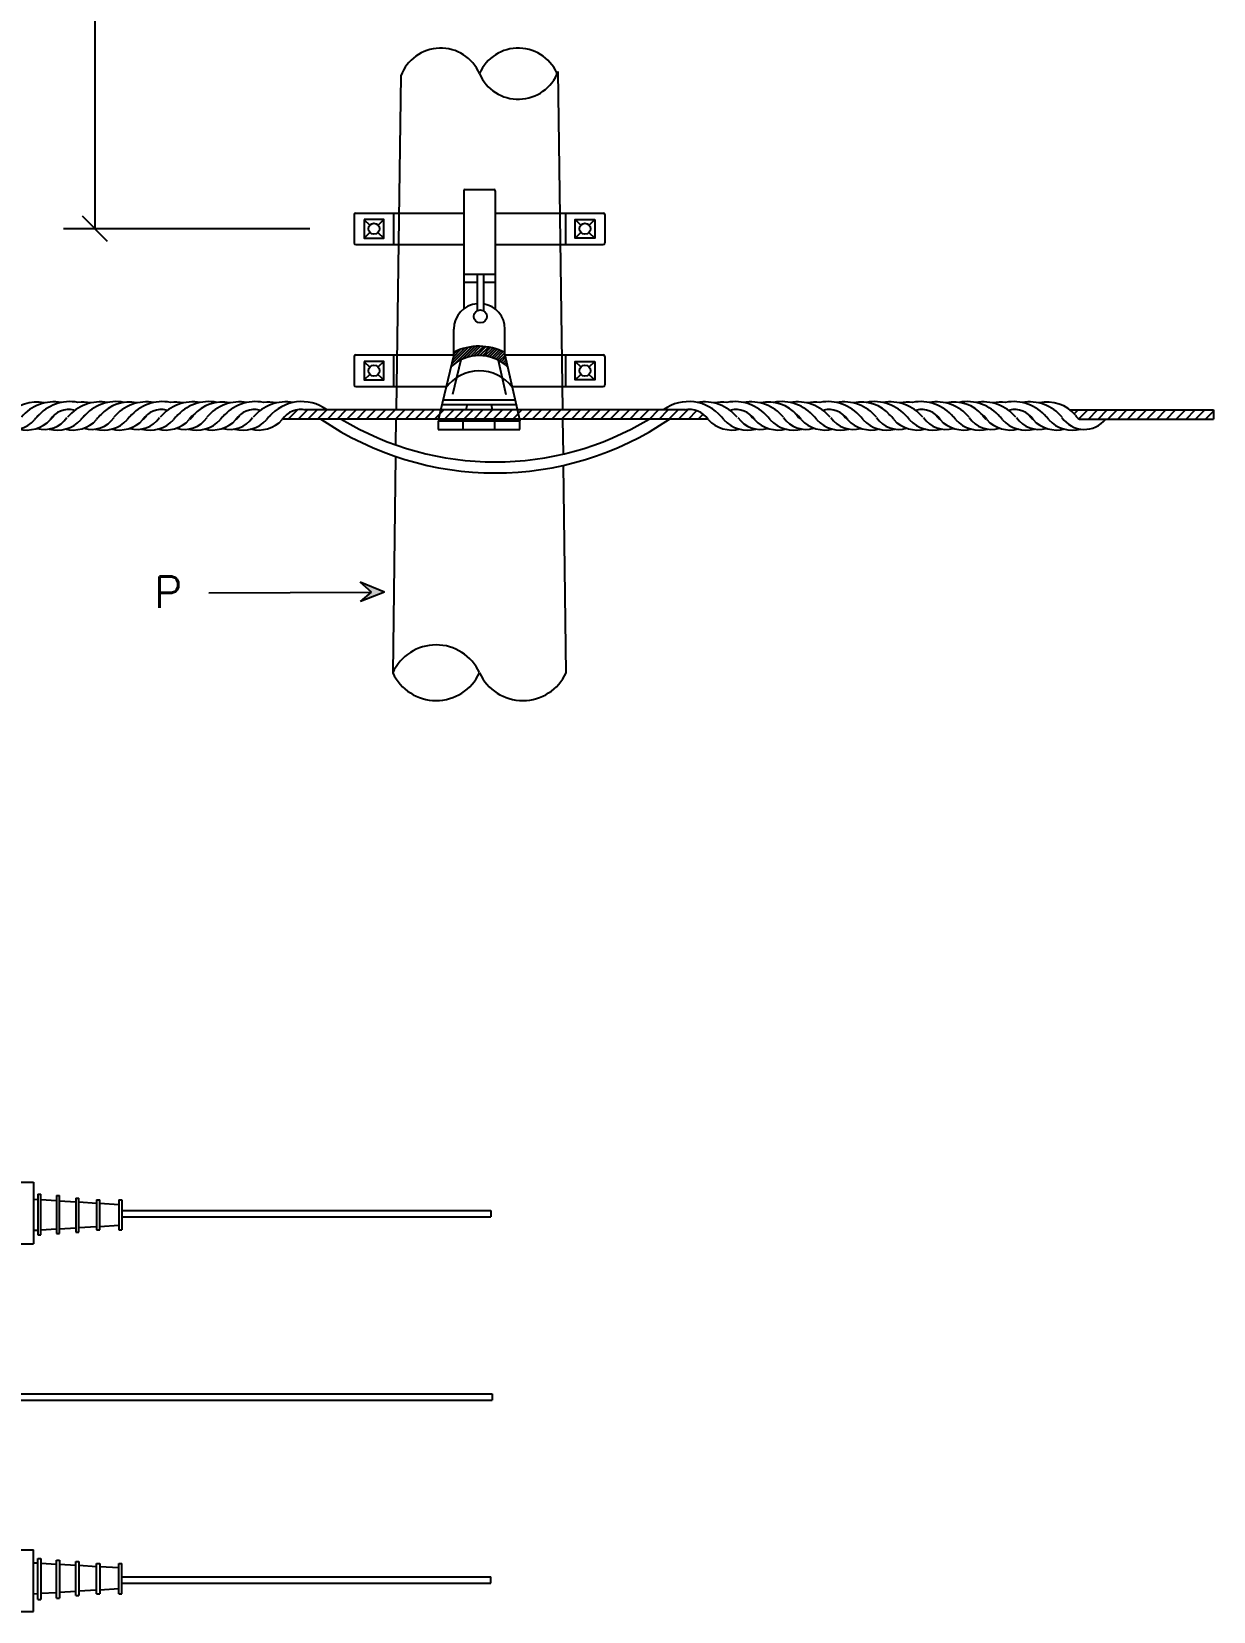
# Model space of a CAD drawing. Extents: x 9.58 to 15.68, y -1.51 to 4.23.
# Drawn here: x 12.417 to 14.291, y -1.085 to 1.421 of the extents above; entities that cross this region are included whole.
import ezdxf
from ezdxf.enums import TextEntityAlignment as Align

# ---------------------------------------------------------------- set-up
doc = ezdxf.new("R2010")
doc.units = 0
doc.header["$MEASUREMENT"] = 0
doc.layers.get('0').update_dxf_attribs({"linetype": 'CONTINUOUS'})
doc.layers.get('DEFPOINTS').update_dxf_attribs({"linetype": 'CONTINUOUS'})
doc.layers.add('DETALHES', color=4, linetype='CONTINUOUS')
doc.styles.add('ROMANC', font='romanc')
doc.styles.add('ROMANS', font='ROMANS.SHX')
doc.dimstyles.new('ARQUIT', dxfattribs={"dimtxt": 0.05, "dimasz": 0, "dimexe": 0.05, "dimexo": 0.07, "dimgap": 0.05, "dimtad": 1, "dimdec": 4, "dimzin": 5, "dimtxsty": 'ROMANC', "dimblk": 'DOT', "dimtsz": 0.02, "dimcen": 0.04, "dimclrd": 1, "dimclre": 1, "dimclrt": 2, "dimazin": 3, "dimtfac": 1, "dimtdec": 4, "dimtix": 1, "dimtmove": 0, "dimatfit": 3, "dimtolj": 1, "dimtzin": 5})

# ---------------------------------------------------------------- blocks, each defined once
blk = doc.blocks.new('*X3')
at = {"color": 0}
for p, q in [((12.553, -2.791), (12.613, -2.731)), ((12.615, -2.791), (12.674, -2.732)), ((12.677, -2.791), (12.736, -2.732)), ((12.739, -2.791), (12.798, -2.732)), ((12.801, -2.791), (12.859, -2.732)), ((12.863, -2.791), (12.921, -2.732)), ((12.925, -2.791), (12.983, -2.732)), ((12.987, -2.791), (13.045, -2.732)), ((13.048, -2.791), (13.107, -2.732)), ((13.11, -2.791), (13.169, -2.732)), ((13.172, -2.791), (13.231, -2.732)), ((13.234, -2.791), (13.292, -2.732)), ((13.296, -2.791), (13.354, -2.732)), ((13.358, -2.791), (13.416, -2.732)), ((13.42, -2.791), (13.478, -2.732)), ((13.481, -2.791), (13.54, -2.732)), ((13.543, -2.791), (13.602, -2.732)), ((13.605, -2.791), (13.664, -2.732)), ((13.667, -2.791), (13.726, -2.732)), ((13.729, -2.791), (13.787, -2.732)), ((13.791, -2.791), (13.849, -2.732)), ((13.853, -2.791), (13.911, -2.732)), ((13.915, -2.791), (13.973, -2.732)), ((13.976, -2.791), (14.035, -2.732)), ((14.038, -2.791), (14.097, -2.732)), ((14.1, -2.791), (14.159, -2.732)), ((14.162, -2.791), (14.221, -2.732)), ((14.224, -2.791), (14.282, -2.732)), ((14.286, -2.791), (14.344, -2.732)), ((14.348, -2.791), (14.406, -2.732)), ((14.41, -2.791), (14.468, -2.732)), ((14.471, -2.791), (14.53, -2.732)), ((14.533, -2.791), (14.592, -2.732)), ((14.595, -2.791), (14.654, -2.732)), ((14.657, -2.791), (14.716, -2.732)), ((14.719, -2.791), (14.777, -2.732)), ((14.781, -2.791), (14.839, -2.732)), ((14.843, -2.791), (14.901, -2.732)), ((14.905, -2.791), (14.963, -2.732)), ((14.966, -2.791), (15.025, -2.732)), ((15.028, -2.791), (15.089, -2.73)), ((15.09, -2.791), (15.144, -2.737)), ((15.152, -2.791), (15.184, -2.759))]:
    blk.add_line(p, q, dxfattribs=at)
blk = doc.blocks.new('*X4')
at = {"color": 0}
for p, q in [((17.537, -2.757), (17.562, -2.732)), ((17.567, -2.789), (17.624, -2.732)), ((17.627, -2.791), (17.685, -2.732)), ((17.689, -2.791), (17.747, -2.732)), ((17.751, -2.791), (17.809, -2.732)), ((17.813, -2.791), (17.871, -2.732)), ((17.874, -2.791), (17.933, -2.732)), ((17.936, -2.791), (17.995, -2.732)), ((17.998, -2.791), (18.057, -2.732)), ((18.06, -2.791), (18.118, -2.732)), ((18.122, -2.791), (18.18, -2.732)), ((18.184, -2.791), (18.242, -2.732)), ((18.246, -2.791), (18.304, -2.732)), ((18.307, -2.791), (18.366, -2.732)), ((18.369, -2.791), (18.42, -2.741))]:
    blk.add_line(p, q, dxfattribs=at)
blk = doc.blocks.new('*X5')
at = {"color": 0}
for p, q in [((13.588, -2.339), (13.696, -2.231)), ((13.594, -2.316), (13.673, -2.236)), ((13.6, -2.293), (13.648, -2.244)), ((13.603, -2.272), (13.619, -2.256)), ((13.615, -2.33), (13.717, -2.228)), ((13.656, -2.307), (13.737, -2.226)), ((13.684, -2.296), (13.756, -2.225)), ((13.708, -2.29), (13.773, -2.225)), ((13.73, -2.286), (13.79, -2.226)), ((13.749, -2.284), (13.806, -2.227)), ((13.767, -2.284), (13.822, -2.23)), ((13.784, -2.285), (13.836, -2.233)), ((13.8, -2.286), (13.851, -2.236)), ((13.815, -2.289), (13.865, -2.24)), ((13.83, -2.292), (13.878, -2.244)), ((13.844, -2.296), (13.891, -2.249)), ((13.857, -2.301), (13.903, -2.254)), ((13.869, -2.306), (13.916, -2.259)), ((13.881, -2.311), (13.927, -2.266)), ((13.893, -2.318), (13.928, -2.283)), ((13.904, -2.324), (13.931, -2.297)), ((13.915, -2.331), (13.934, -2.312)), ((13.925, -2.339), (13.937, -2.326)), ((13.935, -2.347), (13.941, -2.34))]:
    blk.add_line(p, q, dxfattribs=at)
blk = doc.blocks.new('*D12')
at = {"color": 1, "linetype": 'BYBLOCK'}
for p, q in [((12.5379, 1.9924), (12.4979, 2.0324)), ((12.92, 2.0124), (12.4679, 2.0124)), ((12.5179, 2.0124), (12.5179, 1.1081)), ((12.5379, 1.0881), (12.4979, 1.1281)), ((12.8587, 1.1081), (12.4679, 1.1081))]:
    blk.add_line(p, q, dxfattribs=at)
at = {"layer": 'DEFPOINTS', "color": 0, "linetype": 'BYBLOCK'}
for p in [(12.99, 2.0124), (12.5179, 1.1081), (12.9287, 1.1081)]:
    blk.add_point(p, dxfattribs=at)
at = {"color": 2, "linetype": 'BYBLOCK', "style": 'ROMANS'}
blk.add_text('1400', height=0.05, rotation=90, dxfattribs=at).set_placement((12.4679, 1.5602), align=Align.CENTER)
blk = doc.blocks.new('_DOT')
at = {"color": 0, "linetype": 'BYBLOCK'}
blk.add_line((-0.5, 0), (-1, 0), dxfattribs=at)
at = {"color": 0, "linetype": 'BYBLOCK', "const_width": 0.5}
blk.add_lwpolyline([(-0.25, 0, 1), (0.25, 0, 1)], format="xyb", close=True, dxfattribs=at)

msp = doc.modelspace()

# ---------------------------------------------------------------- linework, layer by layer
at = {"layer": 'DETALHES', "color": 2}
for p, q in [((13.25968, 0.82088), (13.25201, 1.35732)), ((13.00291, 1.35048), (12.99534, 0.82088)), ((12.94443, 1.12256), (12.95378, 1.1139)), ((12.97592, 1.12256), (12.96666, 1.11395)), ((13.27909, 1.12256), (13.28835, 1.11395)), ((13.30119, 1.11395), (13.31045, 1.12256)), ((12.95391, 1.10208), (12.94456, 1.09339)), ((12.96656, 1.10206), (12.97592, 1.09339)), ((13.27909, 1.09339), (13.28844, 1.10208)), ((13.30111, 1.10208), (13.31045, 1.09339)), ((12.94443, 0.89748), (12.95378, 0.88882)), ((12.95391, 0.877), (12.94456, 0.86831)), ((12.96656, 0.87698), (12.97592, 0.86831)), ((12.97592, 0.89748), (12.96666, 0.88887)), ((13.27909, 0.89748), (13.28835, 0.88887)), ((13.27909, 0.86831), (13.28844, 0.877)), ((13.30111, 0.877), (13.31045, 0.86831)), ((13.30119, 0.88887), (13.31045, 0.89748)), ((12.99514, 0.80625), (12.99462, 0.76549)), ((13.26058, 0.75087), (13.25988, 0.80625)), ((12.99438, 0.74704), (12.99001, 0.40403)), ((13.26501, 0.40403), (13.26081, 0.73296)), ((12.69853, 0.53091), (12.95616, 0.53181)), ((12.97714, 0.53188), (12.93824, 0.54748)), ((12.95616, 0.53181), (12.93824, 0.54748)), ((12.97714, 0.53188), (12.9387, 0.51704)), ((12.9387, 0.51704), (12.95616, 0.53181)), ((12.42712, -0.423), (12.42712, -0.48753)), ((12.42712, -0.423), (12.43212, -0.423)), ((12.43212, -0.48753), (12.43212, -0.423)), ((12.45672, -0.42487), (12.45672, -0.48529)), ((12.45672, -0.42487), (12.46172, -0.42487)), ((12.46172, -0.48529), (12.46172, -0.42487)), ((12.48732, -0.42896), (12.48732, -0.48306)), ((12.48732, -0.42896), (12.49232, -0.42896)), ((12.49232, -0.48306), (12.49232, -0.42896)), ((12.52054, -0.43194), (12.52054, -0.47958)), ((12.52054, -0.43194), (12.52554, -0.43194)), ((12.52554, -0.47958), (12.52554, -0.43194)), ((12.55563, -0.43194), (12.55563, -0.47958)), ((12.55563, -0.43194), (12.56063, -0.43194)), ((12.56063, -0.43194), (12.56063, -0.47958)), ((12.42712, -0.48753), (12.43212, -0.48753)), ((12.45672, -0.48529), (12.46172, -0.48529)), ((12.48732, -0.48306), (12.49232, -0.48306)), ((12.52054, -0.47958), (12.52554, -0.47958)), ((12.55563, -0.47958), (12.56063, -0.47958)), ((12.42712, -1.00084), (12.43212, -1.00084)), ((12.42712, -1.06538), (12.42712, -1.00084)), ((12.43212, -1.00084), (12.43212, -1.06538)), ((12.45672, -1.00309), (12.46172, -1.00309)), ((12.45672, -1.06351), (12.45672, -1.00309)), ((12.46172, -1.00309), (12.46172, -1.06351)), ((12.48732, -1.05941), (12.48732, -1.00531)), ((12.48732, -1.00531), (12.49232, -1.00531)), ((12.49232, -1.00531), (12.49232, -1.05941)), ((12.52054, -1.00879), (12.52554, -1.00879)), ((12.52054, -1.05643), (12.52054, -1.00879)), ((12.52554, -1.00879), (12.52554, -1.05643)), ((12.55563, -1.00879), (12.56063, -1.00879)), ((12.55563, -1.05643), (12.55563, -1.00879)), ((12.56063, -1.05643), (12.56063, -1.00879)), ((12.42712, -1.06538), (12.43212, -1.06538)), ((12.45672, -1.06351), (12.46172, -1.06351)), ((12.48732, -1.05941), (12.49232, -1.05941)), ((12.52054, -1.05643), (12.52554, -1.05643)), ((12.55563, -1.05643), (12.56063, -1.05643))]:
    msp.add_line(p, q, dxfattribs=at)
at = {"layer": 'DETALHES', "color": 3}
for p, q in [((13.10251, 1.16806), (13.10251, 0.9809)), ((13.10501, 1.17056), (13.15001, 1.17056)), ((13.15251, 1.16806), (13.15251, 0.98064)), ((12.92874, 1.13056), (12.92874, 1.08556)), ((12.93124, 1.13306), (13.10251, 1.13306)), ((12.99124, 1.13306), (12.99124, 1.08306)), ((13.15251, 1.13306), (13.32378, 1.13306)), ((13.26378, 1.13306), (13.26378, 1.08306)), ((13.32628, 1.13056), (13.32628, 1.08556)), ((12.93124, 1.08306), (13.10251, 1.08306)), ((13.15251, 1.08306), (13.32378, 1.08306)), ((13.10251, 1.0359), (13.15251, 1.0359)), ((13.12389, 1.0359), (13.12389, 0.97894)), ((13.13389, 1.0359), (13.13389, 0.97894)), ((13.10251, 1.0234), (13.12389, 1.0234)), ((13.13389, 1.0234), (13.15251, 1.0234)), ((13.08678, 0.90798), (13.08678, 0.94883)), ((13.1679, 0.90798), (13.1679, 0.94883)), ((12.92874, 0.90548), (12.92874, 0.86048)), ((12.93124, 0.90798), (13.08678, 0.90798)), ((12.99124, 0.90798), (12.99124, 0.85798)), ((13.08678, 0.90798), (13.06178, 0.80446)), ((13.1679, 0.90798), (13.19147, 0.80372)), ((13.1679, 0.90798), (13.32378, 0.90798)), ((13.26378, 0.90798), (13.26378, 0.85798)), ((13.32628, 0.90548), (13.32628, 0.86048)), ((13.09772, 0.90005), (13.08455, 0.84548)), ((13.15691, 0.89989), (13.16921, 0.84548)), ((12.93124, 0.85798), (13.0747, 0.85798)), ((13.1792, 0.85798), (13.32378, 0.85798)), ((13.06784, 0.82953), (13.18563, 0.82953)), ((13.06965, 0.83703), (13.18394, 0.83703)), ((13.10786, 0.82953), (13.10577, 0.82088)), ((13.14579, 0.82953), (13.14775, 0.82088)), ((13.48949, 0.80625), (12.81544, 0.80625)), ((13.45409, 0.82088), (12.85084, 0.82088)), ((13.06178, 0.80372), (13.19147, 0.80372)), ((13.06178, 0.80372), (13.06178, 0.78974)), ((13.10223, 0.80625), (13.10162, 0.80372)), ((13.10162, 0.78974), (13.10162, 0.80372)), ((13.15105, 0.80625), (13.15162, 0.80372)), ((13.15162, 0.78974), (13.15162, 0.80372)), ((13.19147, 0.78974), (13.19147, 0.80372)), ((14.06354, 0.82088), (14.29103, 0.82088)), ((14.07865, 0.80625), (14.29103, 0.80625)), ((14.29103, 0.82088), (14.29103, 0.80625)), ((13.06178, 0.78974), (13.19147, 0.78974)), ((12.395, -0.40386), (12.4206, -0.40386)), ((12.4206, -0.40386), (12.4206, -0.50171)), ((12.42712, -0.43172), (12.4206, -0.43132)), ((12.45672, -0.43353), (12.43212, -0.43202)), ((12.48732, -0.4354), (12.46172, -0.43383)), ((12.52054, -0.43743), (12.49232, -0.43571)), ((12.55563, -0.43958), (12.52554, -0.43774)), ((12.52054, -0.47478), (12.49232, -0.47643)), ((12.55563, -0.47274), (12.52554, -0.47449)), ((12.42712, -0.48022), (12.4206, -0.4806)), ((12.45672, -0.4785), (12.43212, -0.47993)), ((12.48732, -0.47672), (12.46172, -0.47821)), ((12.395, -0.50171), (12.4206, -0.50171)), ((12.395, -0.98666), (12.4206, -0.98666)), ((12.4206, -1.08451), (12.4206, -0.98666)), ((12.42712, -1.00815), (12.4206, -1.00777)), ((12.45672, -1.00988), (12.43212, -1.00844)), ((12.48732, -1.01166), (12.46172, -1.01017)), ((12.52054, -1.01359), (12.49232, -1.01195)), ((12.55563, -1.01563), (12.52554, -1.01388)), ((12.52054, -1.05094), (12.49232, -1.05267)), ((12.55563, -1.04879), (12.52554, -1.05064)), ((12.42712, -1.05665), (12.4206, -1.05705)), ((12.45672, -1.05484), (12.43212, -1.05635)), ((12.48732, -1.05297), (12.46172, -1.05454)), ((12.395, -1.08451), (12.4206, -1.08451))]:
    msp.add_line(p, q, dxfattribs=at)
at = {"layer": 'DETALHES', "color": 4}
for p, q in [((12.56063, -0.44854), (13.14563, -0.44854)), ((13.14563, -0.44854), (13.14563, -0.45854)), ((12.56063, -0.45854), (13.14563, -0.45854)), ((12.12546, -0.73928), (13.14741, -0.73928)), ((12.12546, -0.74928), (13.14741, -0.74928)), ((13.14741, -0.73928), (13.14741, -0.74928)), ((12.56063, -1.02984), (13.14563, -1.02984)), ((12.56063, -1.03984), (13.14563, -1.03984)), ((13.14563, -1.03984), (13.14563, -1.02984))]:
    msp.add_line(p, q, dxfattribs=at)
at = {"layer": 'DETALHES', "color": 2}
for points in [[(12.94456, 1.12256), (12.94456, 1.09339), (12.97592, 1.09339), (12.97592, 1.12256)], [(13.31045, 1.12256), (13.31045, 1.09339), (13.27909, 1.09339), (13.27909, 1.12256)], [(12.94456, 0.89748), (12.94456, 0.86831), (12.97592, 0.86831), (12.97592, 0.89748)], [(13.31045, 0.89748), (13.31045, 0.86831), (13.27909, 0.86831), (13.27909, 0.89748)]]:
    msp.add_lwpolyline(points, close=True, dxfattribs=at)
for centre in [(12.96024, 1.10806), (13.29477, 1.10806), (12.96024, 0.88298), (13.29477, 0.88298)]:
    msp.add_circle(centre, 0.00871, dxfattribs=at)
at = {"layer": 'DETALHES', "color": 3}
msp.add_circle((13.12881, 0.96913), 0.01039, dxfattribs=at)
at = {"layer": 'DETALHES', "color": 2}
for centre, radius, start, end in [((13.06592, 1.32746), 0.06708, 23.33417, 159.9278), ((13.1891, 1.32746), 0.06708, 20.0722, 156.66583), ((13.1891, 1.38059), 0.06708, 203.33417, 339.69688), ((13.05879, 0.37251), 0.07566, 24.73458, 155.38615), ((13.05879, 0.43554), 0.07566, 204.61385, 335.26542), ((13.19622, 0.43554), 0.07566, 204.73458, 335.38615)]:
    msp.add_arc(centre, radius, start, end, dxfattribs=at)
at = {"layer": 'DETALHES', "color": 3}
for centre, radius, start, end in [((13.10501, 1.16806), 0.0025, 90, 180), ((13.15001, 1.16806), 0.0025, 0, 90), ((12.93124, 1.13056), 0.0025, 90, 180), ((13.32378, 1.13056), 0.0025, 0, 90), ((13.32378, 1.13056), 0.0025, 0, 90), ((12.93124, 1.08556), 0.0025, 180, 270), ((13.32378, 1.08556), 0.0025, 270, 0), ((13.32378, 1.08556), 0.0025, 270, 0), ((13.12734, 0.94883), 0.04056, 94.87825, 180), ((13.12734, 0.94883), 0.04056, 0, 80.70629), ((12.93124, 0.90548), 0.0025, 90, 180), ((13.12715, 0.84131), 0.0657, 46.78081, 133.09371), ((13.12691, 0.83356), 0.0882, 62.30934, 117.06942), ((13.32378, 0.90548), 0.0025, 0, 90), ((13.32378, 0.90548), 0.0025, 0, 90), ((13.12715, 0.81696), 0.0657, 37.1908, 143.7139), ((12.93124, 0.86048), 0.0025, 180, 270), ((13.32378, 0.86048), 0.0025, 270, 0), ((13.32378, 0.86048), 0.0025, 270, 0), ((12.42476, 0.77477), 0.05846, 77.35969, 140.15232), ((12.45309, 0.76623), 0.0674, 80.09531, 140.35449), ((12.47811, 0.76657), 0.0674, 79.12856, 140.35449), ((12.52651, 0.76623), 0.0674, 80.09531, 140.35449), ((12.49818, 0.77477), 0.05846, 77.35969, 97.22792), ((12.55153, 0.76657), 0.0674, 79.13464, 140.35449), ((12.57158, 0.77477), 0.05846, 77.35969, 140.15232), ((12.59991, 0.76623), 0.0674, 80.09531, 140.35449), ((12.62494, 0.76657), 0.0674, 79.12856, 140.35449), ((12.67333, 0.76623), 0.0674, 80.09531, 140.35449), ((12.64501, 0.77477), 0.05846, 77.35969, 97.22792), ((12.69836, 0.76657), 0.0674, 78.92666, 140.35449), ((12.71901, 0.77477), 0.05846, 77.35969, 140.15232), ((12.74734, 0.76623), 0.0674, 80.09531, 140.35449), ((12.77236, 0.76657), 0.0674, 79.12856, 140.35449), ((12.82076, 0.76623), 0.0674, 80.09531, 140.35449), ((12.79243, 0.77477), 0.05846, 77.35969, 97.22792), ((12.84578, 0.76657), 0.0674, 54.17596, 140.35449), ((13.45915, 0.76657), 0.0674, 39.64551, 125.82404), ((13.48417, 0.76623), 0.0674, 39.64551, 99.90469), ((13.5125, 0.77477), 0.05846, 82.77208, 102.64031), ((13.53257, 0.76657), 0.0674, 39.64551, 100.87144), ((13.55759, 0.76623), 0.0674, 39.64551, 99.90469), ((13.58592, 0.77477), 0.05846, 39.84768, 102.64031), ((13.60657, 0.76657), 0.0674, 39.64551, 101.07334), ((13.6316, 0.76623), 0.0674, 39.64551, 99.90469), ((13.65992, 0.77477), 0.05846, 82.77208, 102.64031), ((13.67999, 0.76657), 0.0674, 39.64551, 100.87144), ((13.70502, 0.76623), 0.0674, 39.64551, 99.90469), ((13.73335, 0.77477), 0.05846, 39.84768, 102.64031), ((13.7534, 0.76657), 0.0674, 39.64551, 100.86536), ((13.77842, 0.76623), 0.0674, 39.64551, 99.90469), ((13.80675, 0.77477), 0.05846, 82.77208, 102.64031), ((13.82682, 0.76657), 0.0674, 39.64551, 100.87144), ((13.85184, 0.76623), 0.0674, 39.64551, 99.90469), ((13.88017, 0.77477), 0.05846, 39.84768, 102.64031), ((13.90082, 0.76657), 0.0674, 39.64551, 101.07334), ((13.92585, 0.76623), 0.0674, 39.64551, 99.90469), ((13.95418, 0.77477), 0.05846, 82.77208, 102.64031), ((13.97424, 0.76657), 0.0674, 39.64551, 100.87144), ((13.99927, 0.76623), 0.0674, 39.64551, 99.90469), ((14.0276, 0.77477), 0.05846, 39.84768, 102.64031), ((12.38486, 0.83914), 0.05056, 254.82842, 317.51497), ((12.40988, 0.83949), 0.05056, 254.82842, 317.51497), ((12.45158, 0.78626), 0.03489, 129.077, 147.5224), ((12.43779, 0.83307), 0.04312, 254.17202, 325.65906), ((12.45828, 0.83914), 0.05056, 254.82842, 317.51497), ((12.44024, 0.81953), 0.01496, 297.42508, 330.77244), ((12.4766, 0.78661), 0.03489, 76.5477, 147.5224), ((12.49818, 0.77477), 0.05846, 138.43357, 140.15232), ((12.48331, 0.83949), 0.05056, 254.82842, 317.51497), ((12.525, 0.78626), 0.03489, 129.077, 147.5224), ((12.51258, 0.83307), 0.04312, 253.15096, 325.65906), ((12.53168, 0.83914), 0.05056, 254.82842, 317.51497), ((12.55002, 0.78661), 0.03489, 129.5752, 147.5224), ((12.55671, 0.83949), 0.05056, 254.82842, 317.51497), ((12.5984, 0.78626), 0.03489, 129.077, 147.5224), ((12.58462, 0.83307), 0.04312, 254.17202, 325.65906), ((12.60511, 0.83914), 0.05056, 254.82842, 317.51497), ((12.58706, 0.81953), 0.01496, 297.42508, 330.77244), ((12.62343, 0.78661), 0.03489, 76.5477, 147.5224), ((12.64501, 0.77477), 0.05846, 138.43357, 140.15232), ((12.63013, 0.83949), 0.05056, 254.82842, 317.51497), ((12.67182, 0.78626), 0.03489, 129.077, 147.5224), ((12.66, 0.83307), 0.04312, 252.70462, 325.65906), ((12.67911, 0.83914), 0.05056, 254.82842, 317.51497), ((12.69685, 0.78661), 0.03489, 125.39586, 147.5224), ((12.66106, 0.81953), 0.01496, 297.42508, 330.77244), ((12.70413, 0.83949), 0.05056, 254.82842, 317.51497), ((12.74583, 0.78626), 0.03489, 129.077, 147.5224), ((12.73204, 0.83307), 0.04312, 254.17202, 325.65906), ((12.75253, 0.83914), 0.05056, 254.82842, 317.51497), ((12.73449, 0.81953), 0.01496, 297.42508, 330.77244), ((12.77085, 0.78661), 0.03489, 76.5477, 147.5224), ((12.79243, 0.77477), 0.05846, 138.43357, 140.15232), ((12.77756, 0.83949), 0.05056, 254.82842, 317.51497), ((12.81925, 0.78626), 0.03489, 129.077, 147.5224), ((12.84427, 0.78661), 0.03489, 76.5477, 147.5224), ((13.15246, 1.21047), 0.48965, 235.64155, 304.35845), ((13.15246, 1.21047), 0.47215, 238.88378, 301.11622), ((13.46066, 0.78661), 0.03489, 32.4776, 103.4523), ((13.52737, 0.83949), 0.05056, 222.48503, 285.17158), ((13.48568, 0.78626), 0.03489, 32.4776, 50.923), ((13.5524, 0.83914), 0.05056, 222.48503, 285.17158), ((13.53408, 0.78661), 0.03489, 32.4776, 103.4523), ((13.57289, 0.83307), 0.04312, 214.34094, 285.82798), ((13.5125, 0.77477), 0.05846, 39.84768, 41.56643), ((13.57044, 0.81953), 0.01496, 209.22756, 242.57492), ((13.6008, 0.83949), 0.05056, 222.48503, 285.17158), ((13.5591, 0.78626), 0.03489, 32.4776, 50.923), ((13.62582, 0.83914), 0.05056, 222.48503, 285.17158), ((13.64493, 0.83307), 0.04312, 214.34094, 287.29538), ((13.60808, 0.78661), 0.03489, 32.4776, 54.60414), ((13.64387, 0.81953), 0.01496, 209.22756, 242.57492), ((13.6748, 0.83949), 0.05056, 222.48503, 285.17158), ((13.63311, 0.78626), 0.03489, 32.4776, 50.923), ((13.69982, 0.83914), 0.05056, 222.48503, 285.17158), ((13.6815, 0.78661), 0.03489, 32.4776, 103.4523), ((13.72031, 0.83307), 0.04312, 214.34094, 285.82798), ((13.65992, 0.77477), 0.05846, 39.84768, 41.56643), ((13.71787, 0.81953), 0.01496, 209.22756, 242.57492), ((13.74822, 0.83949), 0.05056, 222.48503, 285.17158), ((13.70653, 0.78626), 0.03489, 32.4776, 50.923), ((13.77325, 0.83914), 0.05056, 222.48503, 285.17158), ((13.79235, 0.83307), 0.04312, 214.34094, 286.84904), ((13.75491, 0.78661), 0.03489, 32.4776, 50.4248), ((13.82162, 0.83949), 0.05056, 222.48503, 285.17158), ((13.77993, 0.78626), 0.03489, 32.4776, 50.923), ((13.84665, 0.83914), 0.05056, 222.48503, 285.17158), ((13.82833, 0.78661), 0.03489, 32.4776, 103.4523), ((13.86714, 0.83307), 0.04312, 214.34094, 285.82798), ((13.80675, 0.77477), 0.05846, 39.84768, 41.56643), ((13.86469, 0.81953), 0.01496, 209.22756, 242.57492), ((13.89505, 0.83949), 0.05056, 222.48503, 285.17158), ((13.85335, 0.78626), 0.03489, 32.4776, 50.923), ((13.92007, 0.83914), 0.05056, 222.48503, 285.17158), ((13.93918, 0.83307), 0.04312, 214.34094, 287.29538), ((13.90233, 0.78661), 0.03489, 32.4776, 54.60414), ((13.93812, 0.81953), 0.01496, 209.22756, 242.57492), ((13.96905, 0.83949), 0.05056, 222.48503, 285.17158), ((13.92736, 0.78626), 0.03489, 32.4776, 50.923), ((13.99407, 0.83914), 0.05056, 222.48503, 285.17158), ((13.97575, 0.78661), 0.03489, 32.4776, 103.4523), ((14.01456, 0.83307), 0.04312, 214.34094, 285.82798), ((13.95418, 0.77477), 0.05846, 39.84768, 41.56643), ((14.01212, 0.81953), 0.01496, 209.22756, 242.57492), ((14.04247, 0.83949), 0.05056, 222.48503, 285.17158), ((14.00078, 0.78626), 0.03489, 32.4776, 50.923), ((14.0675, 0.83914), 0.05056, 222.48503, 285.17158), ((14.0866, 0.83307), 0.04312, 214.34094, 321.54675), ((14.08554, 0.81953), 0.01496, 209.22756, 242.57492)]:
    msp.add_arc(centre, radius, start, end, dxfattribs=at)
at = {"layer": 'DETALHES', "color": 1}
for start, end in [(235.52866, 235.60322), (304.39678, 304.47134)]:
    msp.add_arc((13.15246, 1.21047), 0.47215, start, end, dxfattribs=at)
at = {"layer": 'DETALHES', "color": 2}
for points in [[(12.97714, 0.53188), (12.95616, 0.53181), (12.97714, 0.53188), (12.93824, 0.54748)], [(12.97714, 0.53188), (12.9387, 0.51704), (12.97714, 0.53188), (12.95616, 0.53181)]]:
    msp.add_solid(points, dxfattribs=at)

# ---------------------------------------------------------------- block references
at = {"layer": 'DETALHES', "color": 1, "xscale": 0.25, "yscale": 0.25, "zscale": 0.25}
msp.add_blockref('*X5', (9.68613, 1.47798), dxfattribs=at)
at = {"layer": 'DETALHES', "color": 2, "xscale": 0.25, "yscale": 0.25, "zscale": 0.25}
for name in ['*X3', '*X4']:
    msp.add_blockref(name, (9.68613, 1.50396), dxfattribs=at)

# ---------------------------------------------------------------- texts
at = {"layer": 'DETALHES', "color": 3, "style": 'ROMANS'}
msp.add_text('P', height=0.05, dxfattribs=at).set_placement((12.63393, 0.53171), align=Align.MIDDLE)

# ---------------------------------------------------------------- dimensions: what is measured, and where the dimension line sits
at = {"layer": 'DETALHES', "color": 3}
dim = msp.add_linear_dim(base=(12.51788, 1.10806), p1=(12.99001, 2.01243), p2=(12.92874, 1.10806), angle=90, text='1400', dimstyle='ARQUIT', dxfattribs=at)
dim.commit()
dim.dimension.update_dxf_attribs({"geometry": '*D12', "text_midpoint": (12.46788, 1.56025)})

doc.saveas('drawing.dxf')
